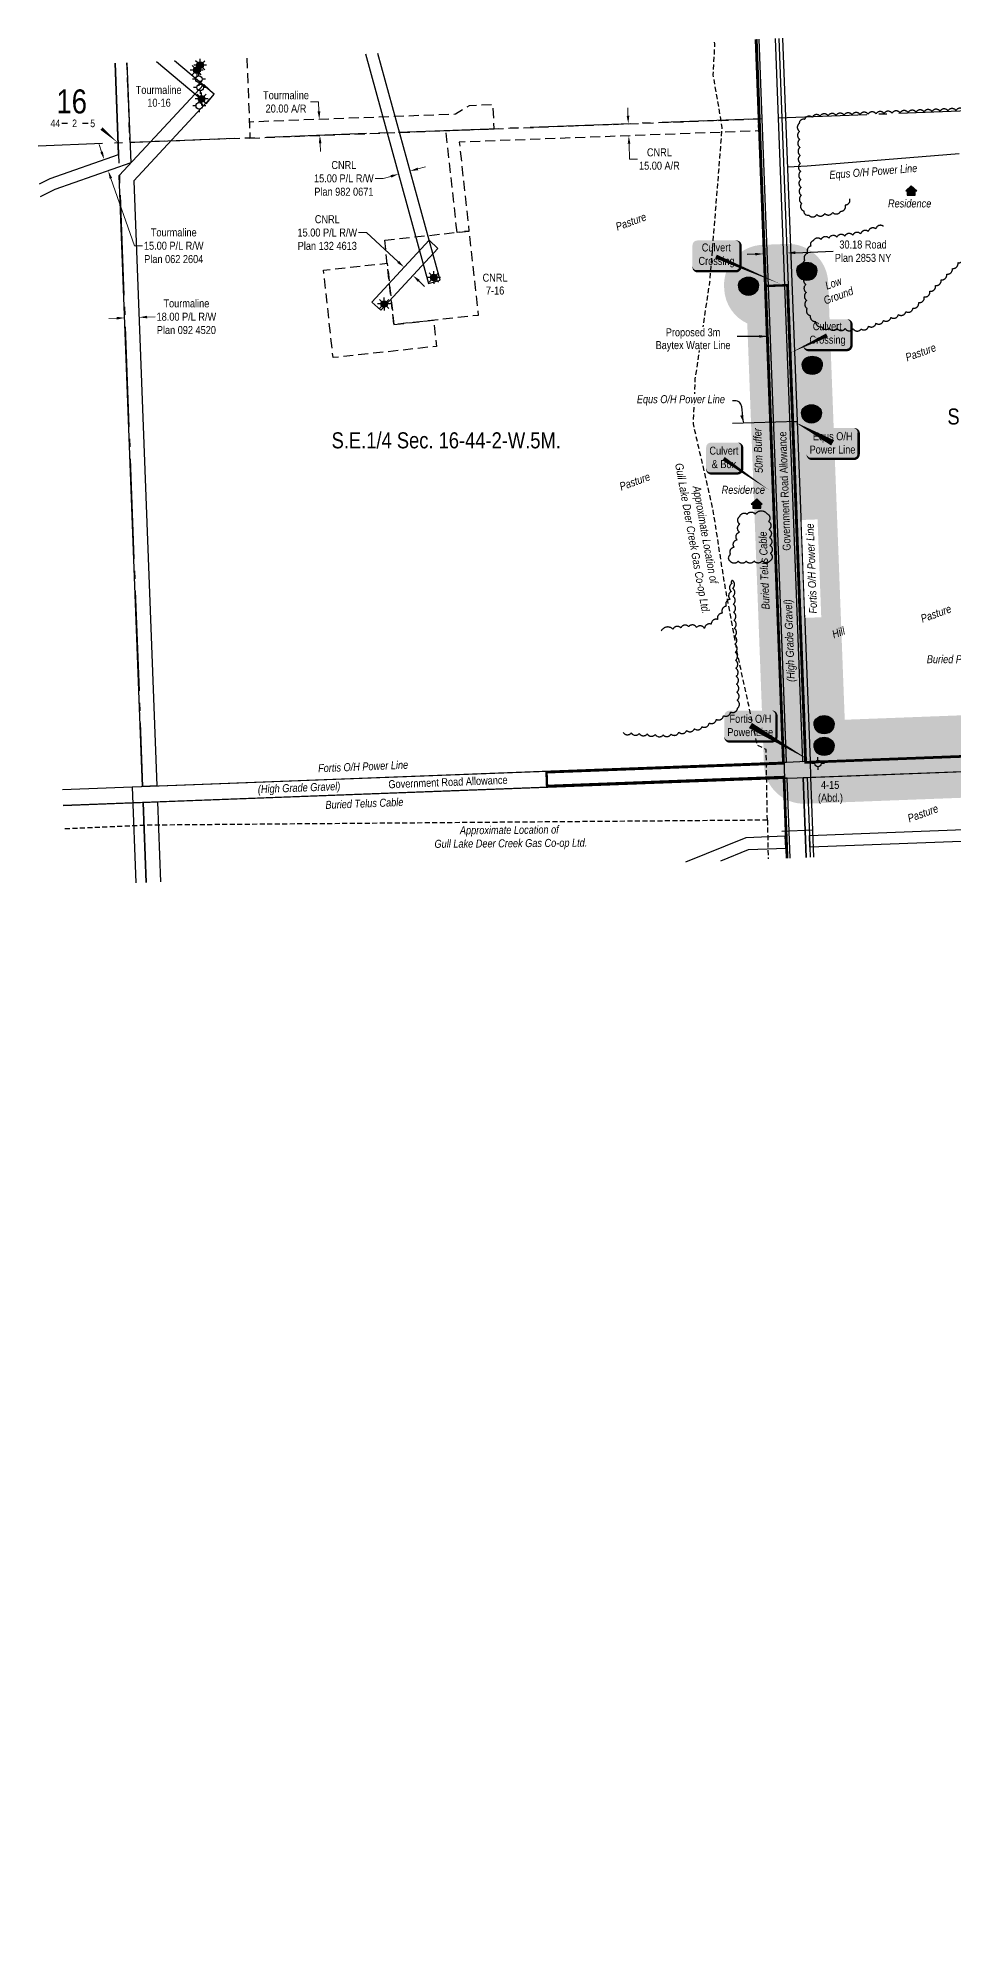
# Model space of a CAD drawing. Extents: x 686576 to 694196, y 5850445 to 5855412.
# Drawn here: x 686576 to 687720, y 5850546 to 5852928 of the extents above; entities that cross this region are included whole.
import ezdxf
from ezdxf.enums import TextEntityAlignment as Align

# ---------------------------------------------------------------- set-up
doc = ezdxf.new("R2010")
doc.units = 0
doc.header["$LTSCALE"] = 5
doc.header["$PDSIZE"] = 0.5
for name, pattern in [('0', [1, 1, 0]), ('foc-ACCESSROAD', [3.75, 2.5, -1.25]), ('foc-QUARTERLINE', [33, 25, -3, 2, -3]), ('UG_PIPE', [1.875, 1.25, -0.625])]:
    doc.linetypes.add(name, pattern=pattern)
doc.layers.get('Defpoints').update_dxf_attribs({"color": 9})
for name, color, linetype in [('10', 1, 'Continuous'), ('9', 3, 'Continuous'), ('AS-PIPE-UG', 44, 'UG_PIPE'), ('AS-PIPE-UG-T', 44, 'Continuous'), ('AS-POWER', 104, 'foc-POWER'), ('AS-POWER-T', 104, 'Continuous'), ('AS-RESIDENCE', 14, 'Continuous'), ('AS-TELEPHONE-T', 224, 'Continuous'), ('AS-TELUS', 224, 'foc-TEL'), ('C-AR', 13, 'foc-ACCESSROAD'), ('C-SYMBOL', 7, 'Continuous'), ('CG-NOTES', 7, 'Continuous'), ('F-AR', 190, 'foc-ACCESSROAD'), ('F-RW', 190, 'Continuous'), ('F-WS', 190, 'foc-ACCESSROAD'), ('F-WS-S', 190, 'Continuous'), ('L-QSEC', 8, 'foc-QUARTERLINE'), ('L-ROAD-T', 7, 'Continuous'), ('L-SEC', 7, 'Continuous'), ('L-SECLBL', 7, 'Continuous'), ('L-TITLEDB', 4, 'Continuous'), ('L-TITLEDB-T', 4, 'Continuous'), ('P-BUFFER-H 30m', 51, 'Continuous'), ('P-BUFFER-T', 40, 'Continuous'), ('P-CROSSINGS', 250, 'Continuous'), ('T-BUSH', 110, '0'), ('T-WATER-T', 170, 'Continuous')]:
    doc.layers.add(name, color=color, linetype=linetype)
for name, color, linetype, lineweight in [('C-AR-T', 13, 'Continuous', 9), ('F-AR-T', 190, 'Continuous', 9), ('F-RW-T', 190, 'Continuous', 9), ('F-WS-T', 190, 'Continuous', 9), ('T-TEXT', 48, 'Continuous', 18)]:
    doc.layers.add(name, color=color, linetype=linetype, lineweight=lineweight)
doc.layers.add('P-PROPOSED-WL4', color=7, linetype='Continuous', true_color=0x5b5bc8)
doc.styles.add('175L', font='ARIALN.TTF', dxfattribs={"height": 20})
doc.styles.add('80', font='ARIALN.TTF', dxfattribs={"height": 10})
doc.styles.add('80CG', font='ARIALN.TTF', dxfattribs={"height": 10})
doc.styles.add('80L', font='ARIALN.TTF', dxfattribs={"height": 10})
doc.styles.add('80LS', font='ARIALNI.TTF', dxfattribs={"height": 10})
doc.styles.add('Crossing', font='ARIALN.TTF', dxfattribs={"height": 10})
doc.styles.add('foc-LtypeFont', font='ARIALN.TTF', dxfattribs={"height": 7.35})
doc.styles.add('SIMPLEX', font='ARIALN.TTF')
doc.linetypes.add('foc-POWER', pattern='A,6,-1,["P",foc-LtypeFont,S=0.2,R=0,X=-0.625,Y=-0.75],-1.24,4', length=12.24)
doc.linetypes.add('foc-POWER-NOLINE', pattern='A,0,-4,["P",foc-LtypeFont,S=0.2,R=0,X=-0.625,Y=-0.75],-8.24', length=12.24)
doc.linetypes.add('foc-TEL', pattern='A,2,-1,["T",foc-LtypeFont,S=0.2,R=0,X=-0.425,Y=-0.75],-1.24,8', length=12.24)
doc.linetypes.add('foc-TEL-NOLINE', pattern='A,0,-2,["T",foc-LtypeFont,S=0.2,R=0,X=-0.425,Y=-0.75],-10.24', length=12.24)
doc.dimstyles.new('Compass 5 000', dxfattribs={"dimscale": 5, "dimtxt": 9, "dimasz": 2, "dimexe": 0.2, "dimexo": 0.0625, "dimgap": 0.5, "dimtad": 0, "dimtih": 1, "dimtoh": 1, "dimzin": 0, "dimdsep": 46, "dimtxsty": '80CG', "dimcen": 0.1, "dimse1": 1, "dimse2": 1, "dimclrd": 256, "dimclrt": 256, "dimaunit": 1, "dimadec": 4, "dimazin": 0, "dimtfac": 0.06, "dimtofl": 0, "dimtmove": 0, "dimatfit": 1, "dimfxl": 0.2, "dimtolj": 1, "dimtzin": 0, "dimlwd": -1, "dimarcsym": 0})

# ---------------------------------------------------------------- blocks, each defined once
blk = doc.blocks.new('L-SECLBL')
at = {"layer": '9', "color": 7}
for p, q in [((-5.1, -27.8), (-12.3, -27.8)), ((20.7, -27.8), (13.5, -27.8))]:
    blk.add_line(p, q, dxfattribs=at)
at = {"layer": '10', "color": 2, "style": 'SIMPLEX'}
blk.add_attdef('SEC', text='', height=30, dxfattribs=at).set_placement((0, 0), align=Align.MIDDLE)
at = {"layer": '10', "color": 5, "style": '80L'}
blk.add_attdef('TWP', text='', height=9.5, dxfattribs=at).set_placement((-14.4, -27.4), align=Align.MIDDLE_RIGHT)
blk.add_attdef('RGE', text='', height=9.5, dxfattribs=at).set_placement((3.6, -27.4), align=Align.MIDDLE_CENTER)
blk.add_attdef('MER', text='', height=9.5, dxfattribs=at).set_placement((23.2, -27.4), align=Align.MIDDLE_LEFT)
blk = doc.blocks.new('*D61')
at = {"layer": 'Defpoints', "color": 0, "transparency": 16777216}
for p in [(687312.2, 5852820.9), (687312.8, 5852805.9), (687314.1, 5852806)]:
    blk.add_point(p, dxfattribs=at)
at = {"layer": 'F-AR-T', "transparency": 16777216}
for p, q in [((687313.1, 5852831), (687312.8, 5852841)), ((687314.4, 5852796), (687315.2, 5852776.9)), ((687315.2, 5852776.9), (687325.2, 5852776.9))]:
    blk.add_line(p, q, dxfattribs=at)
for points in [[(687314.8, 5852831), (687311.5, 5852830.9), (687313.5, 5852821)], [(687316.1, 5852796.1), (687312.8, 5852795.9), (687314.1, 5852806)]]:
    blk.add_solid(points, dxfattribs=at)
at = {"layer": 'F-AR-T', "transparency": 16777216, "insert": (687352.4, 5852776.9), "char_height": 10, "attachment_point": 5, "style": '80CG'}
blk.add_mtext('\\A1;CNRL\\P15.00 A/R', dxfattribs=at)
blk = doc.blocks.new('*D66')
at = {"layer": 'Defpoints', "color": 0, "transparency": 16777216}
for p in [(687040.8, 5852761.9), (687033.4, 5852732.4), (687047.8, 5852736.3)]:
    blk.add_point(p, dxfattribs=at)
at = {"layer": 'F-RW-T', "transparency": 16777216}
for p, q in [((687016.7, 5852755.3), (687007.1, 5852752.7)), ((687050.4, 5852764.6), (687060.1, 5852767.2)), ((687007.1, 5852752.7), (686997.1, 5852752.7))]:
    blk.add_line(p, q, dxfattribs=at)
for points in [[(687016.3, 5852757), (687017.2, 5852753.7), (687026.4, 5852758)], [(687050, 5852766.2), (687050.9, 5852763), (687040.8, 5852761.9)]]:
    blk.add_solid(points, dxfattribs=at)
at = {"layer": 'F-RW-T', "transparency": 16777216, "insert": (686958, 5852752.7), "char_height": 10, "attachment_point": 5, "style": '80CG'}
blk.add_mtext('\\A1;CNRL\\P15.00 P/L R/W\\PPlan 982 0671 ', dxfattribs=at)
blk = doc.blocks.new('*D67')
at = {"layer": 'Defpoints', "color": 0, "transparency": 16777216}
for p in [(687033.3, 5852641.6), (687010.6, 5852617.1), (687021.6, 5852606.9)]:
    blk.add_point(p, dxfattribs=at)
at = {"layer": 'F-RW-T', "transparency": 16777216}
for p, q in [((686986.4, 5852685), (686976.4, 5852685)), ((687025.9, 5852648.4), (686986.4, 5852685)), ((687051.6, 5852624.6), (687059, 5852617.8))]:
    blk.add_line(p, q, dxfattribs=at)
for points in [[(687027.1, 5852649.6), (687024.8, 5852647.2), (687033.3, 5852641.6)], [(687052.8, 5852625.9), (687050.5, 5852623.4), (687044.3, 5852631.4)]]:
    blk.add_solid(points, dxfattribs=at)
at = {"layer": 'F-RW-T', "transparency": 16777216, "insert": (686937.3, 5852685), "char_height": 10, "attachment_point": 5, "style": '80CG'}
blk.add_mtext('\\A1;CNRL\\P15.00 P/L R/W\\PPlan 132 4613', dxfattribs=at)
blk = doc.blocks.new('*D68')
at = {"layer": 'Defpoints', "color": 0, "transparency": 16777216}
for p in [(686682.3, 5852627.8), (686700.3, 5852628.5), (686702.1, 5852579.1)]:
    blk.add_point(p, dxfattribs=at)
at = {"layer": 'F-RW-T', "transparency": 16777216}
for p, q in [((686674.1, 5852578), (686664.2, 5852577.6)), ((686712.1, 5852579.5), (686722.1, 5852579.8))]:
    blk.add_line(p, q, dxfattribs=at)
for points in [[(686674.1, 5852579.7), (686674.2, 5852576.3), (686684.1, 5852578.4)], [(686712.1, 5852581.1), (686712.2, 5852577.8), (686702.1, 5852579.1)]]:
    blk.add_solid(points, dxfattribs=at)
at = {"layer": 'F-RW-T', "transparency": 16777216, "insert": (686761.2, 5852579.8), "char_height": 10, "attachment_point": 5, "style": '80CG'}
blk.add_mtext('\\A1;Tourmaline\\P18.00 P/L R/W\\PPlan 092 4520 ', dxfattribs=at)
blk = doc.blocks.new('*D99')
at = {"layer": 'Defpoints', "color": 0, "transparency": 16777216}
for p in [(687481.7, 5852669), (687511.8, 5852670.1), (687512.2, 5852659.5)]:
    blk.add_point(p, dxfattribs=at)
at = {"layer": 'L-TITLEDB-T', "transparency": 16777216}
for p, q in [((687522.2, 5852659.9), (687569.5, 5852661.7)), ((687472.1, 5852658), (687462.1, 5852657.6))]:
    blk.add_line(p, q, dxfattribs=at)
for points in [[(687472, 5852659.7), (687472.1, 5852656.3), (687482.1, 5852658.4)], [(687522.1, 5852661.6), (687522.3, 5852658.2), (687512.2, 5852659.5)]]:
    blk.add_solid(points, dxfattribs=at)
at = {"layer": 'L-TITLEDB-T', "transparency": 16777216, "insert": (687606.9, 5852661.7), "char_height": 10, "attachment_point": 5, "style": '80CG'}
blk.add_mtext('\\A1;30.18 Road\\PPlan 2853 NY', dxfattribs=at)
blk = doc.blocks.new('res_occ')
for points in [[(0.1, 0.89), (-1.26, -0.37), (1.46, -0.37)], [(-0.9, -1.43), (1.1, -1.43), (1.1, -0.37), (-0.9, -0.37)]]:
    blk.add_hatch(color=14).paths.add_polyline_path(points)
at = {"color": 14}
for points in [[(0.1, 0.89), (-1.26, -0.37), (1.46, -0.37)], [(-0.9, -1.43), (1.1, -1.43), (1.1, -0.37), (-0.9, -0.37)]]:
    blk.add_lwpolyline(points, close=True, dxfattribs=at)
blk = doc.blocks.new('GAS')
h = blk.add_hatch(color=255)
h.dxf.hatch_style = 1
edge = h.paths.add_edge_path()
edge.add_arc((0, 0), 0.9, 0, 360)
for p, q in [((-0.81, 0), (-1.62, 0)), ((-0.57, 0.57), (-1.14, 1.14)), ((0, 0.81), (0, 1.62)), ((0.57, 0.57), (1.14, 1.14)), ((1.62, 0), (0.81, 0)), ((-0.57, -0.57), (-1.14, -1.14)), ((0, -0.81), (0, -1.62)), ((1.14, -1.14), (0.57, -0.57))]:
    blk.add_line(p, q)
blk.add_circle((0, 0), 0.8)
blk = doc.blocks.new('GABD')
for p, q in [((-0.81, 0), (-1.62, 0)), ((0, 0.81), (0, 1.62)), ((1.62, 0), (0.81, 0)), ((0, -0.81), (0, -1.62))]:
    blk.add_line(p, q)
blk.add_circle((0, 0), 0.8)
blk = doc.blocks.new('xing2')
h = blk.add_hatch(color=50)
h.dxf.hatch_style = 1
edge = h.paths.add_edge_path()
edge.add_ellipse((0, 0), major_axis=(-12.5, 0), ratio=0.816297, start_angle=0, end_angle=360)
h = blk.add_hatch(color=250)
h.dxf.hatch_style = 1
edge = h.paths.add_edge_path()
edge.add_ellipse((0, -2), major_axis=(-12.5, 0), ratio=0.816297, start_angle=0, end_angle=180)
edge.add_line((12.5, -2), (12.5, 0))
edge.add_ellipse((0, 0), major_axis=(-12.5, 0), ratio=0.816297, start_angle=0, end_angle=180, ccw=False)
edge.add_line((-12.5, 0), (-12.5, -2))
at = {"color": 250}
blk.add_ellipse((0, 0), major_axis=(-12.5, 0), ratio=0.816297, dxfattribs=at)
blk.add_ellipse((0, -2), major_axis=(-12.5, 0), ratio=0.816297, start_param=0, end_param=3.141593, dxfattribs=at)
at = {"color": 250, "style": 'Crossing'}
blk.add_attdef('CROSSING', text='', height=9, dxfattribs=at).set_placement((0.1, 0), align=Align.MIDDLE_CENTER)
at = {"color": 250, "style": 'Crossing', "flags": 1}
for tag, p in [('DESCRIPTION', (0.1, -25.8)), ('OWNER', (0.1, -12.5)), ('LOCATION', (0.1, -39.3)), ('DWG_REF', (0.1, -52.8))]:
    blk.add_attdef(tag, text='', height=9, dxfattribs=at).set_placement(p, align=Align.MIDDLE_CENTER)
blk = doc.blocks.new('*U39')
h = blk.add_hatch(color=254)
edge = h.paths.add_edge_path()
edge.add_line((-24, -20), (24, -20))
edge.add_arc((24, -14), 6, 270, 360)
edge.add_line((30, -14), (30, 12.5))
edge.add_arc((24, 12.5), 6, 0, 90)
edge.add_line((24, 18.5), (-24, 18.5))
edge.add_arc((-24, 12.5), 6, 90, 180)
edge.add_line((-30, 12.5), (-30, -14))
edge.add_arc((-24, -14), 6, 180, 270)
at = {"color": 160, "flags": 128}
blk.add_lwpolyline([(-24, -20, 3, 3, 0), (24, -20, 3, 3, 0.414214), (30, -14, 3, 3, 0), (30, 12.5, 3, 0, 0.414214), (24, 18.5, 0, 0, 0), (-24, 18.5, 0, 0, 0.414214), (-30, 12.5, 0, 0, 0), (-30, -14, 0, 3, 0.414214)], format="xyseb", close=True, dxfattribs=at)
at = {"color": 160, "style": '80'}
blk.add_attdef('ENTER_TEXT_001', (-26.8, -4.9), '', height=10, dxfattribs=at)
blk = doc.blocks.new('*U42')
h = blk.add_hatch(color=255)
edge = h.paths.add_edge_path()
edge.add_line((-26.5, -20), (26.5, -20))
edge.add_arc((26.5, -14), 6, 270, 360)
edge.add_line((32.5, -14), (32.5, 12.5))
edge.add_arc((26.5, 12.5), 6, 0, 90)
edge.add_line((26.5, 18.5), (-26.5, 18.5))
edge.add_arc((-26.5, 12.5), 6, 90, 180)
edge.add_line((-32.5, 12.5), (-32.5, -14))
edge.add_arc((-26.5, -14), 6, 180, 270)
at = {"color": 104, "flags": 128}
blk.add_lwpolyline([(-26.5, -20, 3, 3, 0), (26.5, -20, 3, 3, 0.414214), (32.5, -14, 3, 3, 0), (32.5, 12.5, 3, 0, 0.414214), (26.5, 18.5, 0, 0, 0), (-26.5, 18.5, 0, 0, 0.414214), (-32.5, 12.5, 0, 0, 0), (-32.5, -14, 0, 3, 0.414214)], format="xyseb", close=True, dxfattribs=at)
blk.add_lwpolyline([(74.6, -44, 0, 7.5, 0), (0, 0, 0, 0, 0)], format="xyseb", dxfattribs=at)
at = {"color": 104, "style": '80'}
blk.add_attdef('ENTER_TEXT_001', (-26.8, -4.9), '', height=10, dxfattribs=at)
blk = doc.blocks.new('*U43')
h = blk.add_hatch(color=255)
edge = h.paths.add_edge_path()
edge.add_line((-26.5, -20), (26.5, -20))
edge.add_arc((26.5, -14), 6, 270, 360)
edge.add_line((32.5, -14), (32.5, 12.5))
edge.add_arc((26.5, 12.5), 6, 0, 90)
edge.add_line((26.5, 18.5), (-26.5, 18.5))
edge.add_arc((-26.5, 12.5), 6, 90, 180)
edge.add_line((-32.5, 12.5), (-32.5, -14))
edge.add_arc((-26.5, -14), 6, 180, 270)
at = {"color": 104, "flags": 128}
blk.add_lwpolyline([(-48.7, 26.8, 0, 7.5, 0), (0, 0, 0, 0, 0)], format="xyseb", dxfattribs=at)
blk.add_lwpolyline([(-26.5, -20, 3, 3, 0), (26.5, -20, 3, 3, 0.414214), (32.5, -14, 3, 3, 0), (32.5, 12.5, 3, 0, 0.414214), (26.5, 18.5, 0, 0, 0), (-26.5, 18.5, 0, 0, 0.414214), (-32.5, 12.5, 0, 0, 0), (-32.5, -14, 0, 3, 0.414214)], format="xyseb", close=True, dxfattribs=at)
at = {"color": 104, "style": '80'}
blk.add_attdef('ENTER_TEXT_001', (-26.8, -4.9), '', height=10, dxfattribs=at)
blk = doc.blocks.new('*D104')
at = {"layer": 'Defpoints', "color": 0, "transparency": 16777216}
for p in [(686634.7, 5852768), (686663.5, 5852762.2), (686639.7, 5852753.8)]:
    blk.add_point(p, dxfattribs=at)
at = {"layer": 'F-RW-T', "transparency": 16777216}
for p, q in [((686655.3, 5852785.8), (686652, 5852795.2)), ((686666.8, 5852752.7), (686696.3, 5852668.5)), ((686696.3, 5852668.5), (686706.3, 5852668.5))]:
    blk.add_line(p, q, dxfattribs=at)
for points in [[(686656.8, 5852786.3), (686653.7, 5852785.2), (686658.6, 5852776.3)], [(686668.4, 5852753.3), (686665.3, 5852752.2), (686663.5, 5852762.2)]]:
    blk.add_solid(points, dxfattribs=at)
at = {"layer": 'F-RW-T', "transparency": 16777216, "insert": (686745.4, 5852668.5), "char_height": 10, "attachment_point": 5, "style": '80CG'}
blk.add_mtext('\\A1;Tourmaline\\P15.00 P/L R/W\\PPlan 062 2604', dxfattribs=at)
blk = doc.blocks.new('*D108')
at = {"layer": 'Defpoints', "color": 0, "transparency": 16777216}
for p in [(686927.3, 5852826.4), (686906.1, 5852825.6), (686906.9, 5852805.7)]:
    blk.add_point(p, dxfattribs=at)
at = {"layer": 'F-AR-T', "transparency": 16777216}
for p, q in [((686926.4, 5852848.3), (686916.4, 5852848.3)), ((686926.9, 5852836.4), (686926.4, 5852848.3)), ((686928.4, 5852796.5), (686928.8, 5852786.5))]:
    blk.add_line(p, q, dxfattribs=at)
for points in [[(686928.6, 5852836.5), (686925.2, 5852836.4), (686927.3, 5852826.4)], [(686930.1, 5852796.5), (686926.7, 5852796.4), (686928, 5852806.5)]]:
    blk.add_solid(points, dxfattribs=at)
at = {"layer": 'F-AR-T', "transparency": 16777216, "insert": (686885.7, 5852848.3), "char_height": 10, "attachment_point": 5, "style": '80CG'}
blk.add_mtext('\\A1;Tourmaline\\P20.00 A/R', dxfattribs=at)
blk = doc.blocks.new('*U112')
h = blk.add_hatch(color=254)
edge = h.paths.add_edge_path()
edge.add_line((-16.5, -20), (16.5, -20))
edge.add_arc((16.5, -14), 6, 270, 360)
edge.add_line((22.5, -14), (22.5, 12.5))
edge.add_arc((16.5, 12.5), 6, 0, 90)
edge.add_line((16.5, 18.5), (-16.5, 18.5))
edge.add_arc((-16.5, 12.5), 6, 90, 180)
edge.add_line((-22.5, 12.5), (-22.5, -14))
edge.add_arc((-16.5, -14), 6, 180, 270)
at = {"color": 160, "flags": 128}
blk.add_lwpolyline([(-16.5, -20, 3, 3, 0), (16.5, -20, 3, 3, 0.414214), (22.5, -14, 3, 3, 0), (22.5, 12.5, 3, 0, 0.414214), (16.5, 18.5, 0, 0, 0), (-16.5, 18.5, 0, 0, 0.414214), (-22.5, 12.5, 0, 0, 0), (-22.5, -14, 0, 3, 0.414214)], format="xyseb", close=True, dxfattribs=at)
at = {"color": 160, "style": '80'}
blk.add_attdef('ENTER_TEXT_001', (-26.8, -4.9), '', height=10, dxfattribs=at)

msp = doc.modelspace()

# ---------------------------------------------------------------- hatches: boundary and pattern name
at = {"layer": 'P-BUFFER-H 30m'}
h = msp.add_hatch(color=256, dxfattribs=at)
h.dxf.hatch_style = 1
edge = h.paths.add_edge_path()
edge.add_line((692485.285, 5850546.224), (693234.672, 5850576.164))
edge.add_arc((693232.676, 5850626.124), 50, 272.287877, 362.287866)
edge.add_line((693282.637, 5850628.12), (693278.626, 5850728.505))
edge.add_arc((693228.666, 5850726.509), 50, 2.287866, 92.287866)
edge.add_line((693226.67, 5850776.47), (693223.672, 5850776.35))
edge.add_arc((693225.668, 5850726.39), 50, 92.287866, 182.287866)
edge.add_line((693175.708, 5850724.394), (693177.603, 5850676.966))
edge.add_line((693177.603, 5850676.966), (692534.182, 5850651.26))
edge.add_line((692534.182, 5850651.26), (692529.376, 5850774.462))
edge.add_arc((692479.414, 5850772.513), 50, 2.233701, 40.448379)
edge.add_line((692517.464, 5850804.951), (692013.475, 5851396.124))
edge.add_line((692013.475, 5851396.124), (691332.729, 5852195.181))
edge.add_arc((691294.669, 5852162.755), 50, 40.428902, 92.157267)
edge.add_line((691292.786, 5852212.72), (690776.752, 5852193.281))
edge.add_line((690776.752, 5852193.281), (689968.222, 5852164.524))
edge.add_line((689968.222, 5852164.524), (689209.528, 5852137.539))
edge.add_line((689209.528, 5852137.539), (689206.801, 5852210.075))
edge.add_arc((689156.836, 5852208.197), 50, 2.15307, 92.15307)
edge.add_line((689154.957, 5852258.161), (689134.896, 5852257.407))
edge.add_arc((689136.775, 5852207.442), 50, 92.15307, 182.133807)
edge.add_line((689086.809, 5852205.581), (689089.508, 5852133.156))
edge.add_line((689089.508, 5852133.156), (688334.288, 5852104.552))
edge.add_line((688334.288, 5852104.552), (687584.019, 5852076.138))
edge.add_line((687584.019, 5852076.138), (687563.311, 5852622.77))
edge.add_arc((687513.347, 5852620.878), 50, 2.169403, 92.169403)
edge.add_line((687511.455, 5852670.842), (687481.315, 5852669.7))
edge.add_arc((687483.207, 5852619.736), 50, 92.169403, 182.169403)
edge.add_line((687433.243, 5852617.843), (687433.357, 5852614.845))
edge.add_arc((687483.321, 5852616.738), 50, 182.169403, 244.990014)
edge.add_line((687462.182, 5852571.426), (687483.098, 5852019.277))
edge.add_arc((687533.063, 5852021.169), 50, 182.169403, 272.168912)
edge.add_line((687534.955, 5851971.205), (688338.186, 5852001.626))
edge.add_line((688338.186, 5852001.626), (689146.336, 5852032.234))
edge.add_arc((689144.443, 5852082.198), 50, 272.168987, 280.122251)
edge.add_arc((689158.552, 5852082.692), 50, 263.890944, 272.037006)
edge.add_line((689160.329, 5852032.724), (689971.883, 5852061.589))
edge.add_line((689971.883, 5852061.589), (690780.468, 5852090.348))
edge.add_arc((690778.691, 5852140.316), 50, 272.037006, 272.157267)
edge.add_line((690780.573, 5852090.352), (691270.987, 5852108.825))
edge.add_line((691270.987, 5852108.825), (691935.081, 5851329.315))
edge.add_line((691935.081, 5851329.315), (692427.17, 5850752.101))
edge.add_line((692427.17, 5850752.101), (692433.327, 5850594.236))
edge.add_arc((692483.289, 5850596.185), 50, 182.233701, 272.287877)

# ---------------------------------------------------------------- linework, layer by layer
at = {"layer": 'AS-PIPE-UG', "flags": 128}
for points in [[(687487.316, 5851950.641), (687485.809, 5852038.927), (687474.938, 5852044.042), (687449.023, 5852163.222), (687432.845, 5852252.646), (687419.733, 5852337.27), (687394.789, 5852445.998), (687397.207, 5852502.013), (687415.512, 5852623.435), (687430.963, 5852816.197), (687419.712, 5852882.324), (687421.838, 5852921.086), (687420.936, 5852924.609)], [(687487.316, 5851950.641), (686714.593, 5851944.356), (686608.309, 5851939.667)], [(687487.316, 5851950.641), (687488.316, 5851902.21)]]:
    msp.add_lwpolyline(points, dxfattribs=at)
at = {"layer": 'AS-POWER', "linetype": 'foc-POWER', "flags": 128}
for points in [[(687545.586, 5851904.38), (687541.821, 5852004.382), (687541.033, 5852024.471), (687506.825, 5852927.801)], [(687512.905, 5852767.243), (687537.004, 5852768.465), (687727.157, 5852783.711)], [(687443.935, 5852446.607), (687524.952, 5852449.124)], [(686698.464, 5851872.283), (686693.914, 5851992.37)], [(687544.313, 5851938.18), (687505.485, 5851936.414)]]:
    msp.add_lwpolyline(points, dxfattribs=at)
at = {"layer": 'AS-POWER', "linetype": 'foc-POWER-NOLINE', "flags": 128}
msp.add_lwpolyline([(686693.914, 5851992.37), (687511.127, 5852023.257), (687536.271, 5852024.218)], dxfattribs=at)
at = {"layer": 'AS-TELUS', "linetype": 'foc-TEL', "flags": 128}
msp.add_lwpolyline([(687513.079, 5851903.148), (687509.317, 5852003.062), (687478.228, 5852827.222), (687474.396, 5852926.595)], dxfattribs=at)
at = {"layer": 'AS-TELUS', "linetype": 'foc-TEL-NOLINE', "flags": 128}
msp.add_lwpolyline([(686607.197, 5851968.954), (686725.132, 5851973.366), (687512.019, 5852003.243), (687537.041, 5852004.116), (688337.184, 5852034.495), (689142.251, 5852064.985), (689970.864, 5852094.457), (690779.391, 5852123.214)], dxfattribs=at)
at = {"layer": 'C-AR', "const_width": 3, "flags": 128}
msp.add_lwpolyline([(687473.411, 5852926.559), (687477.187, 5852827.13), (687507.661, 5852021.626), (687211.3, 5852010.459), (687211.949, 5851993.357), (687508.306, 5852004.603), (687512.128, 5851903.112)], dxfattribs=at)
at = {"layer": 'F-AR', "flags": 128}
for points in [[(686840.658, 5852803.16), (687145.751, 5852814.674), (687144.619, 5852844.653), (687114.64, 5852843.521), (687097.72, 5852832.876), (686839.899, 5852823.145)], [(687099.484, 5852685.301), (687085.625, 5852812.415), (687475.688, 5852827.073), (687476.251, 5852812.084), (687102.283, 5852798.03), (687114.396, 5852686.926)]]:
    msp.add_lwpolyline(points, close=True, dxfattribs=at)
at = {"layer": 'F-RW', "flags": 128}
for points in [[(686723.722, 5852898.7), (686786.408, 5852846.517), (686796.009, 5852858.048), (686746.175, 5852899.534)], [(686985.109, 5852908.413), (687063.807, 5852621.364), (687078.272, 5852625.332), (687000.505, 5852908.985)], [(686577.684, 5852746.105), (686590.853, 5852752.601), (686676.372, 5852782.558), (686672.023, 5852896.779)], [(686686.982, 5852897.334), (686691.729, 5852772.046), (686596.672, 5852738.749), (686578.307, 5852729.697)], [(686782.817, 5852870.287), (686796.009, 5852858.048), (686695.668, 5852749.68), (686724.353, 5851993.468), (686706.54, 5851992.804), (686677.383, 5852756.482), (686782.817, 5852870.287)], [(687004.136, 5852588.01), (687075.523, 5852665.204), (687064.513, 5852675.378), (686993.133, 5852598.187), (687004.136, 5852588.01)], [(686711.078, 5851872.761), (686707.305, 5851972.705), (686725.132, 5851973.366), (686728.978, 5851873.439)], [(687429.302, 5851899.974), (687463.631, 5851913.784), (687510.218, 5851915.54), (687509.646, 5851930.516), (687460.446, 5851928.663), (687384.95, 5851898.293)]]:
    msp.add_lwpolyline(points, dxfattribs=at)
msp.add_lwpolyline([(688014.168, 5852022.26), (688029.15, 5852022.828), (688031.555, 5851959.198), (688008.668, 5851934.548), (687540.36, 5851916.682), (687539.787, 5851931.659), (688001.917, 5851949.283), (688016.322, 5851964.867)], close=True, dxfattribs=at)
at = {"layer": 'F-WS', "flags": 128}
msp.add_lwpolyline([(686836.869, 5852902.904), (686840.658, 5852803.16), (686690.764, 5852797.503), (686686.973, 5852897.334)], dxfattribs=at)
for points in [[(687009.02, 5852675.438), (687114.396, 5852686.926), (687125.884, 5852581.551), (687020.509, 5852570.062)], [(687020.509, 5852570.062), (687070.214, 5852575.481), (687073.781, 5852542.765), (686944.547, 5852528.675), (686932.625, 5852638.027), (687012.154, 5852646.698)]]:
    msp.add_lwpolyline(points, close=True, dxfattribs=at)
at = {"layer": 'L-QSEC', "flags": 128}
for points in [[(686672.102, 5852896.782), (686706.54, 5851992.804)], [(688271.146, 5852857.146), (687500.907, 5852828.078)], [(687480.806, 5852827.319), (686575.897, 5852793.167)], [(686707.305, 5851972.705), (686711.088, 5851872.761)]]:
    msp.add_lwpolyline(points, dxfattribs=at)
at = {"layer": 'L-SEC', "flags": 128}
for points in [[(687480.806, 5852827.319), (687477.041, 5852926.694)], [(687497.142, 5852927.441), (687500.907, 5852828.078)], [(687511.258, 5852023.345), (687480.806, 5852827.319)], [(687500.907, 5852828.078), (687531.357, 5852024.105)], [(687531.357, 5852024.105), (688336.422, 5852054.595), (689141.496, 5852085.086)], [(687532.119, 5852004.004), (688337.184, 5852034.495), (689142.251, 5852064.985)], [(686606.433, 5851989.055), (687511.258, 5852023.345)], [(687512.019, 5852003.243), (686607.197, 5851968.954)], [(687515.776, 5851903.25), (687512.019, 5852003.243)], [(687532.119, 5852004.004), (687535.876, 5851904.012)]]:
    msp.add_lwpolyline(points, dxfattribs=at)
at = {"layer": 'L-SECLBL', "flags": 128}
msp.add_lwpolyline([(686675.909, 5852796.854, 0, 4, 0), (686655.068, 5852814.926, 0, 0, 0)], format="xyseb", dxfattribs=at)
at = {"layer": 'L-TITLEDB', "flags": 128}
for points in [[(687471.896, 5852926.503), (687475.688, 5852827.073), (687506.105, 5852023.068), (687511.127, 5852023.257), (687480.806, 5852827.319), (687477.041, 5852926.694)], [(687497.142, 5852927.441), (687500.907, 5852828.078), (687531.223, 5852024.015), (687536.271, 5852024.218), (687505.816, 5852828.176), (687502.04, 5852927.623)], [(687515.657, 5851903.246), (687511.895, 5852003.159), (687506.867, 5852002.967), (687510.672, 5851903.057)], [(687535.772, 5851904.008), (687532.011, 5852003.926), (687537.041, 5852004.116), (687539.787, 5851931.659), (687540.36, 5851916.682), (687540.834, 5851904.2)]]:
    msp.add_lwpolyline(points, dxfattribs=at)
at = {"layer": 'P-PROPOSED-WL4', "linetype": 'Continuous', "const_width": 3, "flags": 128}
msp.add_lwpolyline([(693232.374, 5850627.77), (692484.561, 5850597.894), (692477.767, 5850772.069), (691974.165, 5851362.789), (691293.947, 5852161.225), (690778.636, 5852141.814), (689160.155, 5852084.248), (689155.554, 5852206.633), (689138.492, 5852205.991), (689143.05, 5852083.644), (687534.826, 5852022.735), (687512.228, 5852619.273), (687483.591, 5852618.188)], dxfattribs=at)
at = {"layer": 'T-BUSH', "flags": 128}
for points in [[(687753.003, 5852838.808, 0.52056705), (687743.013, 5852838.398, 0.52056705), (687733.022, 5852837.989, 0.52056705), (687723.031, 5852837.58, 0.52056705), (687713.041, 5852837.171, 0.52056705), (687703.05, 5852836.761, 0.52056705), (687693.059, 5852836.352, 0.52056705), (687683.069, 5852835.943, 0.52056705), (687673.078, 5852835.534, 0.52056705), (687663.087, 5852835.124, 0.52056705), (687653.097, 5852834.715, 0.52056705), (687643.106, 5852834.306, 0.52056705), (687633.116, 5852833.897, 0.52056705), (687623.125, 5852833.487, 0.52056705), (687613.134, 5852833.078, 0.52056705), (687603.144, 5852832.669, 0.52056705), (687593.153, 5852832.26, 0.52056705), (687583.162, 5852831.85, 0.52056705), (687573.172, 5852831.441, 0.52056705), (687563.181, 5852831.032, 0.52056705), (687553.191, 5852830.622, 0.52056705), (687543.374, 5852829.113, 0.52056705), (687533.744, 5852826.42, 0.52056705), (687527.194, 5852821.46, 0.52056705), (687527.483, 5852811.465, 0.52056705), (687527.771, 5852801.471, 0.52056705), (687528.059, 5852791.476, 0.52056705), (687528.348, 5852781.481, 0.52056705), (687528.636, 5852771.486, 0.52056705), (687528.925, 5852761.491, 0.52056705), (687529.213, 5852751.496, 0.52056705), (687529.502, 5852741.501, 0.52056705), (687529.79, 5852731.507, 0.52056705), (687530.079, 5852721.512, 0.52056705), (687532.809, 5852712.06, 0.52056705), (687539.152, 5852706.785, 0.52056705), (687549.119, 5852707.559, 0.52056705), (687559.03, 5852708.885, 0.52056705), (687568.941, 5852710.212, 0.52056705), (687578.851, 5852711.539, 0.52056705), (687584.702, 5852719.574, 0.52056705), (687590.139, 5852727.261, 0.52056705)], [(687632.3, 5852692.913, 0.52056705), (687622.823, 5852689.724, 0.52056705), (687613.346, 5852686.536, 0.52056705), (687603.869, 5852683.347, 0.52056705), (687593.996, 5852681.897, 0.52056705), (687584.073, 5852680.666, 0.52056705), (687574.15, 5852679.436, 0.52056705), (687564.236, 5852678.147, 0.52056705), (687554.398, 5852676.36, 0.52056705), (687544.56, 5852674.572, 0.52056705), (687541.642, 5852668.105, 0.52056705), (687537.939, 5852659.108, 0.52056705), (687533.984, 5852650.122, 0.52056705), (687534.467, 5852640.134, 0.52056705), (687534.951, 5852630.147, 0.52056705), (687535.434, 5852620.16, 0.52056705), (687535.918, 5852610.172, 0.52056705), (687536.401, 5852600.185, 0.52056705), (687536.885, 5852590.198, 0.52056705), (687540.999, 5852581.312, 0.52056705), (687547.693, 5852574.017, 0.52056705), (687555.14, 5852567.344, 0.52056705), (687564.571, 5852565.622, 0.52056705), (687574.565, 5852565.303, 0.52056705), (687584.559, 5852564.984, 0.52056705), (687594.553, 5852564.665, 0.52056705), (687604.545, 5852564.357, 0.52056705), (687613.86, 5852567.991, 0.52056705), (687623.176, 5852571.624, 0.52056705), (687632.491, 5852575.258, 0.52056705), (687641.806, 5852578.891, 0.52056705), (687651.122, 5852582.525, 0.52056705), (687660.437, 5852586.159, 0.52056705), (687669.332, 5852590.431, 0.52056705), (687676.355, 5852597.549, 0.52056705), (687683.377, 5852604.668, 0.52056705), (687690.399, 5852611.786, 0.52056705), (687697.421, 5852618.904, 0.52056705), (687704.443, 5852626.023, 0.52056705), (687711.465, 5852633.141, 0.52056705), (687718.487, 5852640.259, 0.52056705), (687725.509, 5852647.378, 0.52056705), (687732.531, 5852654.496, 0.52056705), (687739.553, 5852661.614, 0.52056705), (687744.395, 5852670.222, 0.52056705), (687748.473, 5852679.352, 0.52056705), (687752.551, 5852688.481, 0.52056705), (687755.586, 5852697.966, 0.52056705), (687757.921, 5852707.688, 0.52056705), (687760.255, 5852717.411, 0.52056705), (687763.593, 5852731.314, 0.52056705)], [(687307.231, 5852060.263, 0.52056705), (687317.211, 5852059.64, 0.52056705), (687327.19, 5852059.017, 0.52056705), (687337.17, 5852058.393, 0.52056705), (687347.149, 5852057.77, 0.52056705), (687357.129, 5852057.146, 0.52056705), (687366.97, 5852058.207, 0.52056705), (687376.713, 5852060.454, 0.52056705), (687386.456, 5852062.702, 0.52056705), (687396.199, 5852064.949, 0.52056705), (687405.835, 5852067.491, 0.52056705), (687414.727, 5852072.064, 0.52056705), (687423.619, 5852076.637, 0.52056705), (687432.51, 5852081.211, 0.52056705), (687441.402, 5852085.784, 0.52056705), (687449.996, 5852090.531, 0.52056705), (687449.591, 5852100.522, 0.52056705), (687449.186, 5852110.513, 0.52056705), (687448.782, 5852120.504, 0.52056705), (687448.377, 5852130.494, 0.52056705), (687447.972, 5852140.485, 0.52056705), (687447.567, 5852150.476, 0.52056705), (687447.162, 5852160.467, 0.52056705), (687446.758, 5852170.458, 0.52056705), (687446.353, 5852180.448, 0.52056705), (687445.948, 5852190.439, 0.52056705), (687445.543, 5852200.43, 0.52056705), (687445.138, 5852210.421, 0.52056705), (687444.734, 5852220.412, 0.52056705), (687444.329, 5852230.402, 0.52056705), (687443.924, 5852240.393, 0.52056705), (687443.519, 5852250.384, 0.52056705), (687442.917, 5852246.47, 0.52056705), (687442.229, 5852236.495, 0.52056705), (687440.738, 5852226.735, 0.52056705), (687435.881, 5852217.996, 0.52056705), (687431.023, 5852209.256, 0.52056705), (687425.123, 5852201.405, 0.52056705), (687417.092, 5852195.449, 0.52056705), (687408.779, 5852190.144, 0.52056705), (687398.879, 5852191.546, 0.52056705), (687388.984, 5852192.541, 0.52056705), (687379.113, 5852190.945, 0.52056705), (687369.243, 5852189.349, 0.52056705), (687354.644, 5852186.989, 0.52056705)]]:
    msp.add_lwpolyline(points, format="xyb", dxfattribs=at)
msp.add_lwpolyline([(687487.051, 5852333.536, -0.52056705), (687488.866, 5852324.025, -0.52056705), (687489.425, 5852314.042, -0.52056705), (687489.984, 5852304.059, -0.52056705), (687490.543, 5852294.075, -0.52056705), (687491.102, 5852284.092, -0.52056705), (687490.83, 5852274.88, -0.52056705), (687480.832, 5852274.698, -0.52056705), (687470.835, 5852274.517, -0.52056705), (687460.838, 5852274.335, -0.52056705), (687450.839, 5852274.289, -0.52056705), (687440.84, 5852274.289, -0.52056705), (687441.444, 5852282.866, -0.52056705), (687445.684, 5852291.922, -0.52056705), (687449.382, 5852301.192, -0.52056705), (687452.484, 5852310.698, -0.52056705), (687452.808, 5852320.605, -0.52056705), (687452.91, 5852330.376, -0.52056705), (687462.074, 5852333.037, -0.52056705), (687472.071, 5852333.236, -0.52056705)], format="xyb", close=True, dxfattribs=at)
at = {"layer": 'T-WATER-T', "color": 160, "flags": 128}
for points in [[(687504.249, 5852620.471, 0, 5.003, 0), (687423.065, 5852655.122, 0, 0, 0)], [(687517.084, 5852535.134, 0, 5.003, 0), (687561.769, 5852556.669, 0, 0, 0)], [(687489.061, 5852363.353, 0, 5.003, 0), (687432.628, 5852402.505, 0, 0, 0)]]:
    msp.add_lwpolyline(points, format="xyseb", dxfattribs=at)

# ---------------------------------------------------------------- block references
at = {"layer": 'AS-POWER-T'}
ref = msp.add_blockref('*U43', (687568.903, 5852422.161), dxfattribs=dict(at, xscale=0.9998299877283869, yscale=0.9998299877283869, zscale=0.9998299877283869))
ref.add_attrib('ENTER_TEXT_001', 'Equs O/H', (687544.098, 5852425.487), dxfattribs={"layer": '0', "color": 104, "height": 9.9983, "style": '80'})
ref.add_attrib('ENTER_TEXT_002', 'Power Line', (687540.064, 5852408.823), dxfattribs={"layer": '0', "color": 104, "height": 9.9983, "style": '80'})
ref = msp.add_blockref('*U42', (687466.118, 5852068.988), dxfattribs=dict(at, xscale=0.9998299877283869, yscale=0.9998299877283869, zscale=0.9998299877283869))
ref.add_attrib('ENTER_TEXT_001', 'Fortis O/H', (687440.02, 5852072.314), dxfattribs={"layer": '0', "color": 104, "height": 9.9983, "style": '80'})
ref.add_attrib('ENTER_TEXT_002', 'Power Line', (687437.279, 5852055.65), dxfattribs={"layer": '0', "color": 104, "height": 9.9983, "style": '80'})
at = {"layer": 'AS-RESIDENCE', "color": 6, "xscale": 4.99999999999996, "yscale": 4.99999999999996, "zscale": 4.99999999999996}
msp.add_blockref('res_occ', (687473.53, 5852347.595), dxfattribs=at)
at = {"layer": 'CG-NOTES'}
ref = msp.add_blockref('*U39', (687423.717, 5852656.631), dxfattribs=at)
ref.add_attrib('ENTER_TEXT_001', 'Culvert', (687405.337, 5852661.435), dxfattribs={"layer": '0', "color": 160, "height": 10, "style": '80'})
ref.add_attrib('ENTER_TEXT_002', 'Crossing', (687401.241, 5852644.591), dxfattribs={"layer": '0', "color": 160, "height": 10, "style": '80'})
ref = msp.add_blockref('*U39', (687562.421, 5852558.178), dxfattribs=at)
ref.add_attrib('ENTER_TEXT_001', 'Culvert', (687544.041, 5852562.982), dxfattribs={"layer": '0', "color": 160, "height": 10, "style": '80'})
ref.add_attrib('ENTER_TEXT_002', 'Crossing', (687539.945, 5852546.138), dxfattribs={"layer": '0', "color": 160, "height": 10, "style": '80'})
ref = msp.add_blockref('*U112', (687433.28, 5852404.014), dxfattribs=at)
ref.add_attrib('ENTER_TEXT_001', 'Culvert', (687414.901, 5852407.46), dxfattribs={"layer": '0', "color": 160, "height": 10, "style": '80'})
ref.add_attrib('ENTER_TEXT_002', '& Box', (687417.789, 5852390.623), dxfattribs={"layer": '0', "color": 160, "height": 10, "style": '80'})
at = {"layer": 'F-WS-S', "xscale": 4.999504999999982, "yscale": 4.999504999999982, "zscale": 4.999504999999982}
for p in [(686778.413, 5852894.155), (686774.128, 5852887.976), (686780.235, 5852852.128)]:
    msp.add_blockref('GAS', p, dxfattribs=at)
at = {"layer": 'F-WS-S', "color": 6, "xscale": 4.99999999999996, "yscale": 4.99999999999996, "zscale": 4.99999999999996}
for name, p in [('GABD', (686776.857, 5852876.721)), ('GABD', (686778.402, 5852866.423)), ('GABD', (686777.262, 5852843.438)), ('GAS', (687070.503, 5852628.892)), ('GAS', (687008.319, 5852595.755)), ('GABD', (687550.53, 5852021.437))]:
    msp.add_blockref(name, p, dxfattribs=at)
at = {"layer": 'L-SECLBL'}
msp.add_blockref('L-SECLBL', (686617.872, 5852848.937), dxfattribs=at).add_auto_attribs({'SEC': '16', 'TWP': '44', 'RGE': '2', 'MER': '5'})
at = {"layer": 'P-CROSSINGS', "color": 6}
for p, values in [((687536.593, 5852637.61), {'CROSSING': 'X45'}), ((687463.765, 5852619.128), {'CROSSING': 'X46'}), ((687543.426, 5852520.224), {'CROSSING': 'X44'}), ((687542.435, 5852459.602), {'CROSSING': 'X43'}), ((687558.202, 5852071.078), {'CROSSING': 'X42'}), ((687558.171, 5852043.952), {'CROSSING': 'X41'})]:
    msp.add_blockref('xing2', p, dxfattribs=at).add_auto_attribs(values)

# ---------------------------------------------------------------- texts
at = {"layer": 'AS-PIPE-UG-T', "char_height": 10, "attachment_point": 1, "style": '175L'}
for s, width, insert, rotation in [('\\pi56.87719;{\\fArial Narrow|b0|i1|c0|p34;Approximate Location of \\P\\pi25.00816;Gull Lake Deer Creek Gas Co-op Ltd.}', 238.79531, (687393.728, 5852425.152), 280.255202), ('\\pi41.09679;{\\fArial Narrow|b0|i1|c0|p34;Approximate Location of \\P\\pi9.22776;Gull Lake Deer Creek Gas Co-op Ltd.}', 207.23452, (687061.89, 5851942.604), 0.465975)]:
    msp.add_mtext_dynamic_manual_height_columns(s, width=width, gutter_width=99.99, heights=[0], dxfattribs=dict(at, insert=insert, rotation=rotation))
at = {"layer": 'AS-PIPE-UG-T', "insert": (687672.605, 5852156.847), "char_height": 9.99901, "width": 78.3801, "attachment_point": 1, "line_spacing_factor": 0.961801, "style": '80L'}
msp.add_mtext('\\pi13.95946;{\\fArial Narrow|b0|i1|c0|p34;Buried Pipes}', dxfattribs=at)
at = {"layer": 'AS-RESIDENCE', "char_height": 10, "attachment_point": 1, "style": '80L'}
for insert in [(687637.739, 5852726.449), (687429.808, 5852368.531)]:
    msp.add_mtext_dynamic_manual_height_columns('\\pi0.32359;{\\fArial Narrow|b0|i1|c0|p34;Residence}', width=53.93504, gutter_width=49.995, heights=[0], dxfattribs=dict(at, insert=insert))
at = {"layer": 'AS-TELEPHONE-T', "insert": (687480.135, 5852213.563), "char_height": 10, "attachment_point": 1, "rotation": 92.166572, "style": '80L', "bg_fill": 1, "box_fill_scale": 1.15, "bg_fill_color": 51, "bg_fill_transparency": 0}
msp.add_mtext_dynamic_manual_height_columns('\\pi0.29416;{\\fArial Narrow|b0|i1|c0|p34;Buried Telus Cable}', width=97.22544, gutter_width=50.007, heights=[0], dxfattribs=at)
at = {"layer": 'AS-TELEPHONE-T', "insert": (686934.519, 5851974.629), "char_height": 10, "attachment_point": 1, "rotation": 2.216959, "style": '80L'}
msp.add_mtext_dynamic_manual_height_columns('\\pi0.29416;{\\fArial Narrow|b0|i1|c0|p34;Buried Telus Cable}', width=97.22544, gutter_width=50.007, heights=[0], dxfattribs=at)
at = {"layer": 'C-SYMBOL', "color": 3, "style": '175L'}
for s, p in [('S.W.1/4 Sec. 15-44-2-W.5M.', (687858.772, 5852439.144)), ('S.E.1/4 Sec. 16-44-2-W.5M.', (687085.961, 5852409.349))]:
    msp.add_text(s, height=20, dxfattribs=at).set_placement(p, align=Align.BOTTOM_CENTER)
at = {"layer": 'F-WS-T', "char_height": 9.99901, "attachment_point": 1, "line_spacing_factor": 0.961801, "style": '80L'}
for s, insert, width in [('\\pi-12.95539;Tourmaline\\P\\pi1.5384;10-16', (686710.822, 5852868.333), 30.59795), ('\\pi0.32435;CNRL \\P\\pi4.49515;7-16', (687131.115, 5852633.651), 30.84352), ('\\pi4.14046;4-15\\P\\pi0.39595;(Abd.)', (687550.151, 5851999.707), 30.59795)]:
    msp.add_mtext(s, dxfattribs=dict(at, insert=insert, width=width))
at = {"layer": 'L-ROAD-T', "style": '80L'}
for rotation, p in [(92.159248, (687508.756, 5852361.865)), (2.170246, (687088.138, 5851998.255))]:
    msp.add_text('Government Road Allowance', height=10, rotation=rotation, dxfattribs=at).set_placement(p, align=Align.MIDDLE_CENTER)
at = {"layer": 'P-BUFFER-T', "insert": (687471.813, 5852383.923), "char_height": 9.99901, "attachment_point": 1, "rotation": 92.169403, "style": '80L'}
msp.add_mtext_dynamic_manual_height_columns('\\pi0.45249;{\\fArial Narrow|b0|i1|c0|p34;50m Buffer}', width=57.13406, gutter_width=50.001, heights=[0], dxfattribs=at)
at = {"layer": 'T-TEXT', "style": '80LS'}
for rotation, p in [(92.159574, (687514.822, 5852174.982)), (2.170283, (686902.029, 5851991.262))]:
    msp.add_text('(High Grade Gravel)', height=10, rotation=rotation, dxfattribs=at).set_placement(p, align=Align.MIDDLE_CENTER)
at = {"layer": 'T-TEXT', "char_height": 10, "attachment_point": 1, "rotation": 20, "style": '80L'}
for s, insert in [('\\pi7.37947;{\\fArial Narrow|b0|i1|c0|p34;Pasture}', (687289.602, 5852694.076)), ('\\pi16.07319;{\\fArial Narrow|b0|i1|c0|p34;Low \\P\\pi7.8706;Ground}', (687543.303, 5852617.392)), ('\\pi7.37947;{\\fArial Narrow|b0|i1|c0|p34;Pasture}', (687651.752, 5852530.776)), ('\\pi7.37947;{\\fArial Narrow|b0|i1|c0|p34;Pasture}', (687294.401, 5852369.284)), ('\\pi7.37947;{\\fArial Narrow|b0|i1|c0|p34;Pasture}', (687670.812, 5852204.176)), ('\\pi18.74714;{\\fArial Narrow|b0|i1|c0|p34;Hill}', (687549.374, 5852180.771)), ('\\pi7.37947;{\\fArial Narrow|b0|i1|c0|p34;Pasture}', (687654.456, 5851954.602))]:
    msp.add_mtext_dynamic_manual_height_columns(s, width=53.4015, gutter_width=47.5, heights=[0], dxfattribs=dict(at, insert=insert))

# ---------------------------------------------------------------- dimensions: what is measured, and where the dimension line sits
at = {"layer": 'F-AR-T'}
dim = msp.add_linear_dim(base=(686927.27, 5852826.443), p1=(686906.892, 5852805.659), p2=(686906.137, 5852825.645), angle=92.16136, text='Tourmaline\\P20.00 A/R', dimstyle='Compass 5 000', dxfattribs=at)
dim.commit()
dim.dimension.update_dxf_attribs({"geometry": '*D108', "text_midpoint": (686885.688, 5852848.282), "dimtype": 161})
at = {"layer": 'F-AR-T', "color": 6}
dim = msp.add_linear_dim(base=(687314.067, 5852805.989), p1=(687312.234, 5852820.93), p2=(687312.797, 5852805.941), angle=272.152136, text='CNRL\\P15.00 A/R', dimstyle='Compass 5 000', dxfattribs=at)
dim.commit()
dim.dimension.update_dxf_attribs({"geometry": '*D61', "text_midpoint": (687352.443, 5852776.886), "dimtype": 161})
at = {"layer": 'F-RW-T'}
for base, p1, p2, angle, text, picture, middle in [((687040.799, 5852761.946), (687033.376, 5852732.372), (687047.816, 5852736.328), 15.319863, 'CNRL\\P15.00 P/L R/W\\PPlan 982 0671 ', '*D66', (686957.983, 5852752.706)), ((686663.527, 5852762.167), (686634.697, 5852767.96), (686639.655, 5852753.805), 289.30457, 'Tourmaline\\P15.00 P/L R/W\\PPlan 062 2604', '*D104', (686745.436, 5852668.463))]:
    dim = msp.add_linear_dim(base=base, p1=p1, p2=p2, angle=angle, text=text, dimstyle='Compass 5 000', dxfattribs=at)
    dim.commit()
    dim.dimension.update_dxf_attribs({"geometry": picture, "text_midpoint": middle, "dimtype": 161})
at = {"layer": 'F-RW-T', "color": 6}
for base, p1, p2, angle, text, picture, middle in [((687033.281, 5852641.603), (687021.632, 5852606.929), (687010.627, 5852617.105), 137.239846, 'CNRL\\P15.00 P/L R/W\\PPlan 132 4613', '*D67', (686937.311, 5852684.957)), ((686702.139, 5852579.072), (686682.266, 5852627.819), (686700.264, 5852628.501), 2.172098, 'Tourmaline\\P18.00 P/L R/W\\PPlan 092 4520 ', '*D68', (686761.21, 5852579.83))]:
    dim = msp.add_linear_dim(base=base, p1=p1, p2=p2, angle=angle, text=text, dimstyle='Compass 5 000', dxfattribs=at)
    dim.commit()
    dim.dimension.update_dxf_attribs({"geometry": picture, "text_midpoint": middle, "dimtype": 161})
at = {"layer": 'L-TITLEDB-T', "color": 6}
dim = msp.add_linear_dim(base=(687512.205, 5852659.526), p1=(687481.67, 5852668.956), p2=(687511.804, 5852670.098), angle=2.169403, text='30.18 Road\\PPlan 2853 NY', dimstyle='Compass 5 000', dxfattribs=at)
dim.commit()
dim.dimension.update_dxf_attribs({"geometry": '*D99', "text_midpoint": (687606.909, 5852661.699), "dimtype": 161})

# ---------------------------------------------------------------- leaders
at = {"layer": 'AS-POWER-T', "path_type": 1}
msp.add_leader([(687457.706, 5852447.035), (687449.834, 5852474.37), (687443.798, 5852474.672)], dimstyle='Compass 5 000', override={"dimgap": 0.5, "dimtad": 0}, dxfattribs=at)

# ---------------------------------------------------------------- next in the draw order: texts
at = {"layer": 'AS-POWER-T', "char_height": 9.99272, "attachment_point": 1, "style": '80L', "bg_fill": 2}
for s, width, insert, rotation in [('{\\fArial Narrow|b0|i1|c0|p34;Equs O/H Power Line}', 116.22483, (687564.433, 5852762.011), 4.583862), ('{\\fArial Narrow|b0|i1|c0|p34;Fortis O/H Power Line}', 112.40807, (687539.488, 5852208.657), 92.169403), ('{\\fArial Narrow|b0|i1|c0|p34;Fortis O/H Power Line}', 112.40807, (686925.619, 5852020.399), 2.328613)]:
    msp.add_mtext_dynamic_manual_height_columns(s, width=width, gutter_width=49.995, heights=[0], dxfattribs=dict(at, insert=insert, rotation=rotation))
at = {"layer": 'AS-POWER-T', "insert": (687324.213, 5852481.743), "char_height": 9.99272, "attachment_point": 1, "style": '80L', "bg_fill": 3, "box_fill_scale": 1.15, "bg_fill_color": 256, "bg_fill_true_color": 256, "bg_fill_transparency": 0}
msp.add_mtext_dynamic_manual_height_columns('{\\fArial Narrow|b0|i1|c0|p34;Equs O/H Power Line}', width=116.22483, gutter_width=49.995, heights=[0], dxfattribs=at)
at = {"layer": 'C-AR-T', "insert": (687394.42, 5852565.381), "char_height": 9.99901, "width": 93.20128, "attachment_point": 2, "line_spacing_factor": 0.961707, "style": '80L', "bg_fill": 3, "box_fill_scale": 1.15, "bg_fill_color": 256, "bg_fill_true_color": 256, "bg_fill_transparency": 0}
msp.add_mtext('Proposed 3m\\PBaytex Water Line', dxfattribs=at)

# ---------------------------------------------------------------- next in the draw order: block references
at = {"layer": 'AS-RESIDENCE', "color": 6, "xscale": 4.99999999999996, "yscale": 4.99999999999996, "zscale": 4.99999999999996}
msp.add_blockref('res_occ', (687666.631, 5852738.909), dxfattribs=at)

# ---------------------------------------------------------------- next in the draw order: leaders
at = {"layer": 'C-AR-T', "path_type": 1}
msp.add_leader([(687487.472, 5852555.259), (687449.51, 5852555.255)], dimstyle='Compass 5 000', override={"dimgap": 0.5, "dimtad": 0}, dxfattribs=at)

doc.saveas('drawing.dxf')
